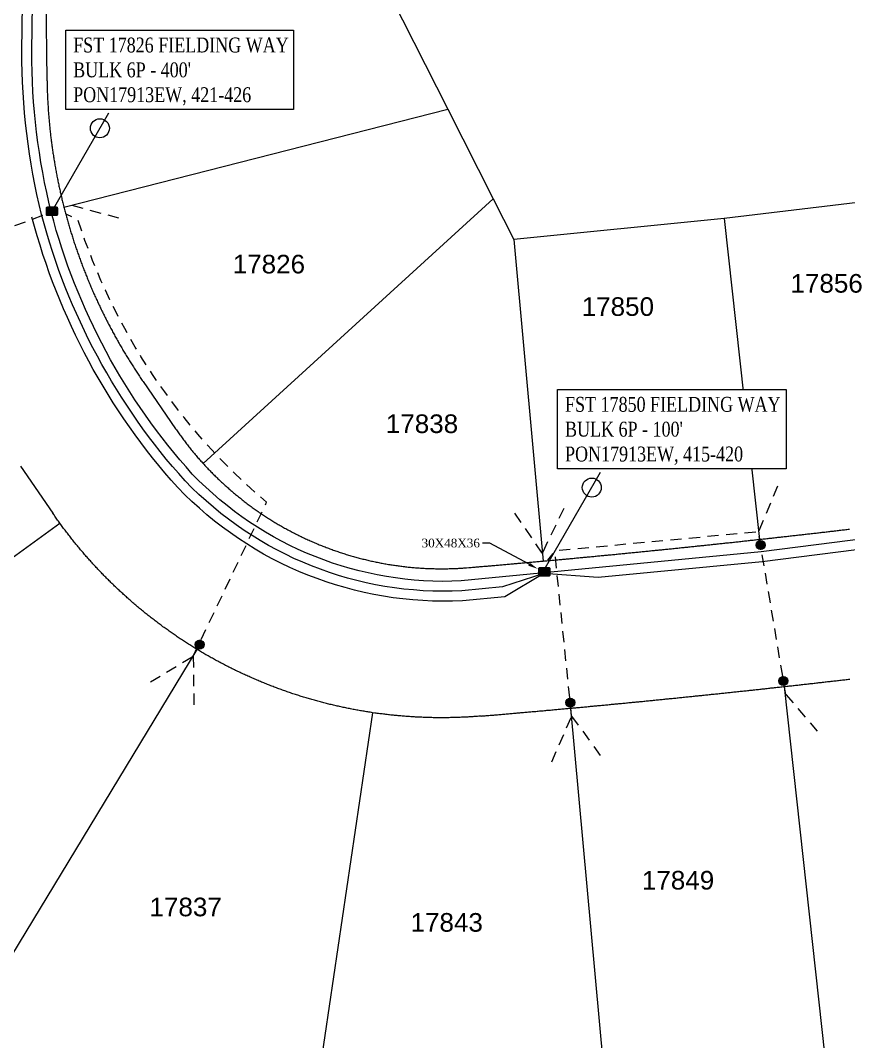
# Model space of a CAD drawing. Header units: feet. Extents: x 865220 to 2841409, y -2240498 to 948907.
# Drawn here: x 2834660.7 to 2834994.2, y 945167.1 to 945578.3 of the extents above; entities that cross this region are included whole.
import ezdxf
from ezdxf import colors
from ezdxf.entities.mleader import LeaderData, LeaderLine
from ezdxf.enums import TextEntityAlignment as Align
from ezdxf.lldxf.tags import DXFTag
from ezdxf.math import Vec2, Vec3

# ---------------------------------------------------------------- set-up
doc = ezdxf.new("R2010")
doc.units = ezdxf.units.FT
doc.header["$LTSCALE"] = 0.015
doc.header["$MEASUREMENT"] = 0
doc.linetypes.add('DASHED', pattern=[5, 3, -2])
for name, color, linetype in [('48D', 112, '48D'), ('Dakota County Addresses', 7, 'Continuous'), ('Dakota County Parcels', 7, 'Continuous'), ('DETAIL', 7, 'Continuous'), ('DROP BURIED', 7, 'DASHED'), ('PROP_TEL', 6, 'Continuous'), ('TAIL', 1, 'MST'), ('TELEPHONE STRUCT-PROP', 6, 'Continuous'), ('TERMINALS', 7, 'Continuous')]:
    doc.layers.add(name, color=color, linetype=linetype)
doc.layers.add('RUNNING LINE (UNDERGROUND)', color=10, linetype='Continuous', lineweight=40)
doc.styles.add('Dimensions 100', font='arial.ttf')
doc.styles.add('Line', font='txt.shx', dxfattribs={"height": 3})
doc.styles.add('SIMPLEX', font='times.ttf', dxfattribs={"width": 0.8})
doc.styles.get("Standard").update_dxf_attribs({"font": 'times.ttf'})
doc.styles.add('Utilities', font='arial.ttf', dxfattribs={"height": 2.5})
tags = doc.linetypes.add('48D', pattern='A,80,-5,["48D",Line,S=1.5,R=0,X=0,Y=-1.5],-20', length=105).pattern_tags.tags
tags[6] = DXFTag(74, 10)
tags = doc.linetypes.add('MST', pattern='A,5,-5,5,-5,["TAIL",Line,S=1.5,R=0,X=0,Y=-1.5],-20', length=40).pattern_tags.tags
tags[10] = DXFTag(74, 10)

# ---------------------------------------------------------------- blocks, each defined once
blk = doc.blocks.new('ACMAP_ANN_TEMPLATE_Dakota County Addresses')
at = {"layer": 'Dakota County Addresses', "style": 'Dimensions 100'}
blk.add_attdef('DakotaCountyAddress', text='', height=50, dxfattribs=at).set_placement((0, 0), align=Align.CENTER)
blk = doc.blocks.new('Proposed FlowerPot')
at = {"lineweight": 5, "ltscale": 100, "true_color": 0xffffff}
h = blk.add_hatch(color=7, dxfattribs=at)
h.dxf.hatch_style = 1
h.paths.add_polyline_path([(-0.06, 0, 0.414214), (0, -0.06, 0.414214), (0.06, 0, 0.414214), (0, 0.06, 0.414214)])
at = {"lineweight": 5, "ltscale": 100}
blk.add_circle((0, 0), 0.0604, dxfattribs=at)
at = {"layer": 'RUNNING LINE (UNDERGROUND)', "color": 6, "lineweight": 5, "const_width": 0.00907, "flags": 128}
blk.add_lwpolyline([(-0.06, 0, -0.414214), (0, 0.06, -0.414214), (0.06, 0, -0.414214), (0, -0.06, -0.414214), (-0.06, 0)], format="xyb", dxfattribs=at)
at = {"color": 18, "linetype": 'ByBlock', "lineweight": 5, "ltscale": 100, "true_color": 0x000000, "style": 'Dimensions 100'}
blk.add_text('F', height=0.0744, dxfattribs=at).set_placement((-0.029, -0.037))
blk = doc.blocks.new('NEW HH')
at = {"ltscale": 40, "true_color": 0xffffff}
h = blk.add_hatch(color=7, dxfattribs=at)
h.dxf.hatch_style = 1
h.paths.add_polyline_path([(-0.061, -0.031, 0.414214), (-0.046, -0.046), (0.046, -0.046, 0.414214), (0.061, -0.031), (0.061, 0.031, 0.414214), (0.046, 0.046), (-0.046, 0.046, 0.414214), (-0.061, 0.031)])
at = {"layer": 'RUNNING LINE (UNDERGROUND)', "color": 6, "lineweight": 0, "const_width": 0.005, "flags": 128}
blk.add_lwpolyline([(-0.061, 0.031), (-0.061, -0.031, 0.414214), (-0.046, -0.046), (0.046, -0.046, 0.414214), (0.061, -0.031), (0.061, 0.031, 0.414214), (0.046, 0.046), (-0.046, 0.046, 0.414214)], format="xyb", close=True, dxfattribs=at)
at = {"layer": 'TELEPHONE STRUCT-PROP', "color": 18, "true_color": 0x000000, "style": 'Utilities'}
blk.add_text('HH', height=0.05, dxfattribs=at).set_placement((0, 0), align=Align.MIDDLE_CENTER)
blk = doc.blocks.new('TERMINAL')
at = {"lineweight": 5, "ltscale": 0.5, "flags": 128}
blk.add_lwpolyline([(-0.07, -0.65), (-0.07, 44.75)], dxfattribs=at)
at = {"lineweight": 5, "ltscale": 0.5}
blk.add_circle((-0.07, 37.61), 3.83, dxfattribs=at)

msp = doc.modelspace()

# ---------------------------------------------------------------- linework, layer by layer
at = {"layer": '48D', "lineweight": 5, "ltscale": 50, "flags": 128}
msp.add_lwpolyline([(2835407.18, 945432.26), (2835132.93, 945386.4), (2834958.96, 945364.27), (2834838.14, 945352.56, -0.216863), (2834729.9, 945395.62, -0.11958), (2834673.09, 945501.05, -0.060488), (2834665.23, 945565.86), (2834665.84, 945604.02), (2834664.28, 945691.33), (2834660.7, 945846.77)], format="xyb", dxfattribs=at)
at = {"layer": 'Dakota County Parcels', "lineweight": 5}
for p, q in [((2834670.65, 945604.02), (2834671.38, 945554.24)), ((2834800.62, 945605.94), (2834832.75, 945542.54)), ((2834678.19, 945503.09), (2834832.75, 945542.54)), ((2834832.75, 945542.54), (2834851.06, 945506.43)), ((2835028.62, 945508.58), (2834944.07, 945498.52)), ((2834734.29, 945399.81), (2834851.06, 945506.43)), ((2834851.06, 945506.43), (2834859.38, 945490.02)), ((2834944.07, 945498.52), (2834859.38, 945490.02)), ((2834944.07, 945498.52), (2834958.25, 945369.3)), ((2834859.38, 945490.02), (2834871.16, 945360.57)), ((2834710.09, 945432.83), (2834723.18, 945413.8)), ((2834660.67, 945398.83), (2834673.76, 945379.8)), ((2834530.79, 945270.07), (2834676.53, 945375.86)), ((2834619.96, 945140.42), (2834731.81, 945324.99)), ((2834984.78, 945160.99), (2834968.31, 945310.06)), ((2834802.5, 945299.52), (2834779.31, 945142.63)), ((2834896.07, 945152), (2834882.3, 945301.34))]:
    msp.add_line(p, q, dxfattribs=at)
for points in [[(2834671.38, 945554.24), (2834671.39, 945553.74), (2834671.4, 945553.24), (2834671.41, 945552.74), (2834671.42, 945552.24), (2834671.43, 945551.74), (2834671.45, 945551.24), (2834671.46, 945550.74), (2834671.48, 945550.24), (2834671.49, 945549.74), (2834671.51, 945549.24), (2834671.53, 945548.74), (2834671.55, 945548.24), (2834671.57, 945547.74), (2834671.6, 945547.24), (2834671.62, 945546.74), (2834671.65, 945546.24), (2834671.67, 945545.74), (2834671.7, 945545.25), (2834671.73, 945544.75), (2834671.76, 945544.25), (2834671.79, 945543.75), (2834671.82, 945543.25), (2834671.85, 945542.75), (2834671.89, 945542.25), (2834671.92, 945541.75), (2834671.96, 945541.25), (2834672, 945540.76), (2834672.03, 945540.26), (2834672.07, 945539.76), (2834672.11, 945539.26), (2834672.16, 945538.76), (2834672.2, 945538.26), (2834672.24, 945537.77), (2834672.29, 945537.27), (2834672.34, 945536.77), (2834672.38, 945536.27), (2834672.43, 945535.78), (2834672.48, 945535.28), (2834672.53, 945534.78), (2834672.59, 945534.28), (2834672.64, 945533.79), (2834672.69, 945533.29), (2834672.75, 945532.79), (2834672.81, 945532.3), (2834672.86, 945531.8), (2834672.92, 945531.3), (2834672.98, 945530.81), (2834673.04, 945530.31), (2834673.11, 945529.81), (2834673.17, 945529.32), (2834673.23, 945528.82), (2834673.3, 945528.33), (2834673.37, 945527.83), (2834673.43, 945527.34), (2834673.5, 945526.84), (2834673.57, 945526.35), (2834673.65, 945525.85), (2834673.72, 945525.36), (2834673.79, 945524.86), (2834673.87, 945524.37), (2834673.94, 945523.87), (2834674.02, 945523.38), (2834674.1, 945522.89), (2834674.18, 945522.39), (2834674.26, 945521.9), (2834674.34, 945521.41), (2834674.42, 945520.91), (2834674.5, 945520.42), (2834674.59, 945519.93), (2834674.68, 945519.43), (2834674.76, 945518.94), (2834674.85, 945518.45), (2834674.94, 945517.96), (2834675.03, 945517.47), (2834675.12, 945516.98), (2834675.21, 945516.48), (2834675.31, 945515.99), (2834675.4, 945515.5), (2834675.5, 945515.01), (2834675.6, 945514.52), (2834675.69, 945514.03), (2834675.79, 945513.54), (2834675.89, 945513.05), (2834676, 945512.56), (2834676.1, 945512.07), (2834676.2, 945511.58), (2834676.31, 945511.09), (2834676.41, 945510.61), (2834676.52, 945510.12), (2834676.63, 945509.63), (2834676.74, 945509.14), (2834676.85, 945508.65), (2834676.96, 945508.17), (2834677.07, 945507.68), (2834677.19, 945507.19), (2834677.3, 945506.71), (2834677.42, 945506.22), (2834677.53, 945505.73), (2834677.65, 945505.25), (2834677.77, 945504.76), (2834677.89, 945504.28), (2834678.01, 945503.79), (2834678.19, 945503.09)], [(2834678.19, 945503.09), (2834678.31, 945502.61), (2834678.44, 945502.12), (2834678.57, 945501.64), (2834678.69, 945501.16), (2834678.82, 945500.67), (2834678.95, 945500.19), (2834679.08, 945499.71), (2834679.21, 945499.23), (2834679.35, 945498.75), (2834679.48, 945498.26), (2834679.62, 945497.78), (2834679.75, 945497.3), (2834679.89, 945496.82), (2834680.03, 945496.34), (2834680.17, 945495.86), (2834680.31, 945495.38), (2834680.45, 945494.9), (2834680.59, 945494.42), (2834680.74, 945493.94), (2834680.88, 945493.46), (2834681.03, 945492.99), (2834681.18, 945492.51), (2834681.32, 945492.03), (2834681.47, 945491.55), (2834681.62, 945491.08), (2834681.77, 945490.6), (2834681.93, 945490.12), (2834682.08, 945489.65), (2834682.24, 945489.17), (2834682.39, 945488.7), (2834682.55, 945488.22), (2834682.71, 945487.75), (2834682.87, 945487.28), (2834683.03, 945486.8), (2834683.19, 945486.33), (2834683.35, 945485.86), (2834683.51, 945485.38), (2834683.68, 945484.91), (2834683.84, 945484.44), (2834684.01, 945483.97), (2834684.18, 945483.5), (2834684.35, 945483.03), (2834684.51, 945482.56), (2834684.69, 945482.09), (2834684.86, 945481.62), (2834685.03, 945481.15), (2834685.2, 945480.68), (2834685.38, 945480.21), (2834685.56, 945479.74), (2834685.73, 945479.28), (2834685.91, 945478.81), (2834686.09, 945478.34), (2834686.27, 945477.88), (2834686.45, 945477.41), (2834686.64, 945476.94), (2834686.82, 945476.48), (2834687, 945476.01), (2834687.19, 945475.55), (2834687.38, 945475.09), (2834687.56, 945474.62), (2834687.75, 945474.16), (2834687.94, 945473.7), (2834688.13, 945473.24), (2834688.33, 945472.77), (2834688.52, 945472.31), (2834688.71, 945471.85), (2834688.91, 945471.39), (2834689.1, 945470.93), (2834689.3, 945470.47), (2834689.5, 945470.01), (2834689.7, 945469.56), (2834689.9, 945469.1), (2834690.1, 945468.64), (2834690.3, 945468.18), (2834690.51, 945467.73), (2834690.71, 945467.27), (2834690.92, 945466.81), (2834691.12, 945466.36), (2834691.33, 945465.9), (2834691.54, 945465.45), (2834691.75, 945465), (2834691.96, 945464.54), (2834692.17, 945464.09), (2834692.38, 945463.64), (2834692.6, 945463.19), (2834692.81, 945462.73), (2834693.03, 945462.28), (2834693.25, 945461.83), (2834693.46, 945461.38), (2834693.68, 945460.93), (2834693.9, 945460.48), (2834694.12, 945460.04), (2834694.35, 945459.59), (2834694.57, 945459.14), (2834694.79, 945458.69), (2834695.02, 945458.25), (2834695.24, 945457.8), (2834695.47, 945457.36), (2834695.7, 945456.91), (2834695.93, 945456.47), (2834696.16, 945456.02), (2834696.39, 945455.58), (2834696.62, 945455.14), (2834696.85, 945454.69), (2834697.09, 945454.25), (2834697.32, 945453.81), (2834697.56, 945453.37), (2834697.8, 945452.93), (2834698.04, 945452.49), (2834698.27, 945452.05), (2834698.51, 945451.61), (2834698.76, 945451.18), (2834699, 945450.74), (2834699.24, 945450.3), (2834699.49, 945449.86), (2834699.73, 945449.43), (2834699.98, 945448.99), (2834700.22, 945448.56), (2834700.47, 945448.13), (2834700.72, 945447.69), (2834700.97, 945447.26), (2834701.22, 945446.83), (2834701.47, 945446.39), (2834701.73, 945445.96), (2834701.98, 945445.53), (2834702.24, 945445.1), (2834702.49, 945444.67), (2834702.75, 945444.24), (2834703.01, 945443.82), (2834703.27, 945443.39), (2834703.52, 945442.96), (2834703.79, 945442.53), (2834704.05, 945442.11), (2834704.31, 945441.68), (2834704.57, 945441.26), (2834704.84, 945440.83), (2834705.1, 945440.41), (2834705.37, 945439.99), (2834705.64, 945439.57), (2834705.91, 945439.14), (2834706.18, 945438.72), (2834706.45, 945438.3), (2834706.72, 945437.88), (2834706.99, 945437.46), (2834707.26, 945437.04), (2834707.54, 945436.63), (2834707.81, 945436.21), (2834708.09, 945435.79), (2834708.37, 945435.38), (2834708.64, 945434.96), (2834708.92, 945434.55), (2834709.2, 945434.13), (2834709.48, 945433.72), (2834709.77, 945433.3), (2834710.09, 945432.83)], [(2834723.18, 945413.8), (2834723.47, 945413.38), (2834723.75, 945412.97), (2834724.04, 945412.56), (2834724.33, 945412.16), (2834724.62, 945411.75), (2834724.91, 945411.34), (2834725.21, 945410.94), (2834725.5, 945410.54), (2834725.8, 945410.13), (2834726.1, 945409.73), (2834726.4, 945409.33), (2834726.7, 945408.93), (2834727, 945408.53), (2834727.3, 945408.14), (2834727.61, 945407.74), (2834727.92, 945407.35), (2834728.23, 945406.96), (2834728.54, 945406.56), (2834728.85, 945406.17), (2834729.16, 945405.78), (2834729.48, 945405.39), (2834729.79, 945405.01), (2834730.11, 945404.62), (2834730.43, 945404.24), (2834730.75, 945403.85), (2834731.07, 945403.47), (2834731.4, 945403.09), (2834731.72, 945402.71), (2834732.05, 945402.33), (2834732.38, 945401.96), (2834732.71, 945401.58), (2834733.04, 945401.2), (2834733.37, 945400.83), (2834733.7, 945400.46), (2834734.29, 945399.81)], [(2834734.29, 945399.81), (2834734.63, 945399.45), (2834734.97, 945399.08), (2834735.31, 945398.71), (2834735.65, 945398.35), (2834735.99, 945397.99), (2834736.34, 945397.62), (2834736.68, 945397.26), (2834737.03, 945396.9), (2834737.38, 945396.55), (2834737.73, 945396.19), (2834738.08, 945395.83), (2834738.43, 945395.48), (2834738.79, 945395.13), (2834739.15, 945394.78), (2834739.5, 945394.43), (2834739.86, 945394.08), (2834740.22, 945393.73), (2834740.58, 945393.38), (2834740.94, 945393.04), (2834741.31, 945392.7), (2834741.67, 945392.36), (2834742.04, 945392.02), (2834742.41, 945391.68), (2834742.78, 945391.34), (2834743.15, 945391), (2834743.52, 945390.67), (2834743.89, 945390.34), (2834744.27, 945390.01), (2834744.64, 945389.68), (2834745.02, 945389.35), (2834745.4, 945389.02), (2834745.77, 945388.69), (2834746.16, 945388.37), (2834746.54, 945388.05), (2834746.92, 945387.72), (2834747.3, 945387.41), (2834747.69, 945387.09), (2834748.08, 945386.77), (2834748.46, 945386.45), (2834748.85, 945386.14), (2834749.24, 945385.83), (2834749.64, 945385.52), (2834750.03, 945385.21), (2834750.42, 945384.9), (2834750.82, 945384.59), (2834751.21, 945384.29), (2834751.61, 945383.99), (2834752.01, 945383.68), (2834752.41, 945383.38), (2834752.81, 945383.08), (2834753.21, 945382.79), (2834753.61, 945382.49), (2834754.02, 945382.2), (2834754.42, 945381.9), (2834754.83, 945381.61), (2834755.24, 945381.32), (2834755.65, 945381.04), (2834756.06, 945380.75), (2834756.47, 945380.47), (2834756.88, 945380.18), (2834757.29, 945379.9), (2834757.71, 945379.62), (2834758.12, 945379.34), (2834758.54, 945379.07), (2834758.96, 945378.79), (2834759.38, 945378.52), (2834759.8, 945378.25), (2834760.22, 945377.98), (2834760.64, 945377.71), (2834761.06, 945377.44), (2834761.48, 945377.17), (2834761.91, 945376.91), (2834762.33, 945376.65), (2834762.76, 945376.39), (2834763.19, 945376.13), (2834763.62, 945375.87), (2834764.05, 945375.62), (2834764.48, 945375.36), (2834764.91, 945375.11), (2834765.34, 945374.86), (2834765.78, 945374.61), (2834766.21, 945374.36), (2834766.65, 945374.12), (2834767.08, 945373.87), (2834767.52, 945373.63), (2834767.96, 945373.39), (2834768.4, 945373.15), (2834768.84, 945372.91), (2834769.28, 945372.68), (2834769.72, 945372.45), (2834770.16, 945372.21), (2834770.61, 945371.98), (2834771.05, 945371.75), (2834771.5, 945371.53), (2834771.94, 945371.3), (2834772.39, 945371.08), (2834772.84, 945370.86), (2834773.29, 945370.64), (2834773.74, 945370.42), (2834774.19, 945370.2), (2834774.64, 945369.99), (2834775.09, 945369.77), (2834775.54, 945369.56), (2834776, 945369.35), (2834776.45, 945369.14), (2834776.91, 945368.94), (2834777.36, 945368.73), (2834777.82, 945368.53), (2834778.28, 945368.33), (2834778.74, 945368.13), (2834779.2, 945367.93), (2834779.66, 945367.74), (2834780.12, 945367.54), (2834780.58, 945367.35), (2834781.04, 945367.16), (2834781.5, 945366.97), (2834781.97, 945366.79), (2834782.43, 945366.6), (2834782.9, 945366.42), (2834783.36, 945366.24), (2834783.83, 945366.06), (2834784.3, 945365.88), (2834784.77, 945365.7), (2834785.23, 945365.53), (2834785.7, 945365.36), (2834786.17, 945365.19), (2834786.64, 945365.02), (2834787.12, 945364.85), (2834787.59, 945364.69), (2834788.06, 945364.52), (2834788.53, 945364.36), (2834789.01, 945364.2), (2834789.48, 945364.04), (2834789.96, 945363.89), (2834790.43, 945363.73), (2834790.91, 945363.58), (2834791.38, 945363.43), (2834791.86, 945363.28), (2834792.34, 945363.14), (2834792.82, 945362.99), (2834793.3, 945362.85), (2834793.78, 945362.71), (2834794.26, 945362.57), (2834794.74, 945362.43), (2834795.22, 945362.29), (2834795.7, 945362.16), (2834796.18, 945362.03), (2834796.67, 945361.9), (2834797.15, 945361.77), (2834797.63, 945361.64), (2834798.12, 945361.52), (2834798.6, 945361.4), (2834799.09, 945361.27), (2834799.57, 945361.16), (2834800.06, 945361.04), (2834800.54, 945360.92), (2834801.03, 945360.81), (2834801.52, 945360.7), (2834802.01, 945360.59), (2834802.49, 945360.48), (2834802.98, 945360.37), (2834803.47, 945360.27), (2834803.96, 945360.17), (2834804.45, 945360.07), (2834804.94, 945359.97), (2834805.43, 945359.87), (2834805.92, 945359.78), (2834806.41, 945359.69), (2834806.91, 945359.59), (2834807.4, 945359.51), (2834807.89, 945359.42), (2834808.38, 945359.33), (2834808.88, 945359.25), (2834809.37, 945359.17), (2834809.86, 945359.09), (2834810.36, 945359.01), (2834810.85, 945358.94), (2834811.34, 945358.86), (2834811.84, 945358.79), (2834812.33, 945358.72), (2834812.83, 945358.65), (2834813.33, 945358.59), (2834813.82, 945358.52), (2834814.32, 945358.46), (2834814.81, 945358.4), (2834815.31, 945358.34), (2834815.81, 945358.28), (2834816.3, 945358.23), (2834816.8, 945358.18), (2834817.3, 945358.13), (2834817.8, 945358.08), (2834818.29, 945358.03), (2834818.79, 945357.98), (2834819.29, 945357.94), (2834819.79, 945357.9), (2834820.29, 945357.86), (2834820.78, 945357.82), (2834821.28, 945357.79), (2834821.78, 945357.75), (2834822.28, 945357.72), (2834822.78, 945357.69), (2834823.28, 945357.66), (2834823.78, 945357.64), (2834824.28, 945357.61), (2834824.78, 945357.59), (2834825.28, 945357.57), (2834825.78, 945357.55), (2834826.28, 945357.54), (2834826.78, 945357.52), (2834827.28, 945357.51), (2834827.78, 945357.5), (2834828.28, 945357.49), (2834828.78, 945357.48), (2834829.28, 945357.48), (2834829.78, 945357.48), (2834830.27, 945357.48), (2834830.77, 945357.48), (2834831.27, 945357.48), (2834831.77, 945357.48), (2834832.27, 945357.49), (2834832.77, 945357.5), (2834833.27, 945357.51), (2834833.77, 945357.52), (2834834.27, 945357.54), (2834834.77, 945357.55), (2834835.27, 945357.57), (2834835.77, 945357.59), (2834836.27, 945357.61), (2834836.77, 945357.64), (2834837.27, 945357.66), (2834837.77, 945357.69), (2834838.27, 945357.72), (2834838.77, 945357.75), (2834839.27, 945357.79), (2834839.77, 945357.82), (2834840.26, 945357.86), (2834841.24, 945357.94)], [(2834676.53, 945375.86), (2834676.24, 945376.27), (2834675.95, 945376.67), (2834675.66, 945377.08), (2834675.37, 945377.49), (2834675.08, 945377.9), (2834674.79, 945378.31), (2834674.5, 945378.71), (2834674.22, 945379.13), (2834673.76, 945379.8)], [(2834731.81, 945324.99), (2834731.39, 945325.25), (2834730.96, 945325.51), (2834730.53, 945325.77), (2834730.11, 945326.04), (2834729.68, 945326.3), (2834729.26, 945326.57), (2834728.84, 945326.83), (2834728.42, 945327.1), (2834727.99, 945327.37), (2834727.57, 945327.64), (2834727.15, 945327.91), (2834726.73, 945328.18), (2834726.31, 945328.46), (2834725.9, 945328.73), (2834725.48, 945329), (2834725.06, 945329.28), (2834724.65, 945329.56), (2834724.23, 945329.84), (2834723.82, 945330.12), (2834723.4, 945330.4), (2834722.99, 945330.68), (2834722.58, 945330.96), (2834722.17, 945331.25), (2834721.76, 945331.53), (2834721.35, 945331.82), (2834720.94, 945332.1), (2834720.53, 945332.39), (2834720.12, 945332.68), (2834719.71, 945332.97), (2834719.31, 945333.26), (2834718.9, 945333.56), (2834718.5, 945333.85), (2834718.09, 945334.14), (2834717.69, 945334.44), (2834717.29, 945334.74), (2834716.89, 945335.04), (2834716.49, 945335.33), (2834716.09, 945335.63), (2834715.69, 945335.94), (2834715.29, 945336.24), (2834714.89, 945336.54), (2834714.49, 945336.84), (2834714.1, 945337.15), (2834713.7, 945337.46), (2834713.31, 945337.76), (2834712.91, 945338.07), (2834712.52, 945338.38), (2834712.13, 945338.69), (2834711.74, 945339), (2834711.35, 945339.32), (2834710.96, 945339.63), (2834710.57, 945339.94), (2834710.18, 945340.26), (2834709.8, 945340.58), (2834709.41, 945340.89), (2834709.02, 945341.21), (2834708.64, 945341.53), (2834708.26, 945341.85), (2834707.87, 945342.17), (2834707.49, 945342.5), (2834707.11, 945342.82), (2834706.73, 945343.14), (2834706.35, 945343.47), (2834705.97, 945343.8), (2834705.59, 945344.12), (2834705.22, 945344.45), (2834704.84, 945344.78), (2834704.47, 945345.11), (2834704.09, 945345.44), (2834703.72, 945345.78), (2834703.35, 945346.11), (2834702.98, 945346.45), (2834702.61, 945346.78), (2834702.24, 945347.12), (2834701.87, 945347.45), (2834701.5, 945347.79), (2834701.13, 945348.13), (2834700.77, 945348.47), (2834700.4, 945348.81), (2834700.04, 945349.16), (2834699.67, 945349.5), (2834699.31, 945349.84), (2834698.95, 945350.19), (2834698.59, 945350.53), (2834698.23, 945350.88), (2834697.87, 945351.23), (2834697.51, 945351.58), (2834697.15, 945351.93), (2834696.8, 945352.28), (2834696.44, 945352.63), (2834696.09, 945352.98), (2834695.73, 945353.34), (2834695.38, 945353.69), (2834695.03, 945354.05), (2834694.68, 945354.4), (2834694.33, 945354.76), (2834693.98, 945355.12), (2834693.63, 945355.48), (2834693.29, 945355.84), (2834692.94, 945356.2), (2834692.6, 945356.56), (2834692.25, 945356.92), (2834691.91, 945357.29), (2834691.57, 945357.65), (2834691.22, 945358.02), (2834690.88, 945358.38), (2834690.55, 945358.75), (2834690.21, 945359.12), (2834689.87, 945359.49), (2834689.53, 945359.86), (2834689.2, 945360.23), (2834688.86, 945360.6), (2834688.53, 945360.97), (2834688.2, 945361.35), (2834687.87, 945361.72), (2834687.54, 945362.1), (2834687.21, 945362.47), (2834686.88, 945362.85), (2834686.55, 945363.23), (2834686.22, 945363.61), (2834685.9, 945363.99), (2834685.58, 945364.37), (2834685.25, 945364.75), (2834684.93, 945365.13), (2834684.61, 945365.51), (2834684.29, 945365.9), (2834683.97, 945366.28), (2834683.65, 945366.67), (2834683.33, 945367.05), (2834683.02, 945367.44), (2834682.7, 945367.83), (2834682.39, 945368.22), (2834682.07, 945368.61), (2834681.76, 945369), (2834681.45, 945369.39), (2834681.14, 945369.78), (2834680.83, 945370.17), (2834680.52, 945370.57), (2834680.21, 945370.96), (2834679.91, 945371.36), (2834679.6, 945371.75), (2834679.3, 945372.15), (2834679, 945372.55), (2834678.69, 945372.95), (2834678.39, 945373.34), (2834678.09, 945373.75), (2834677.8, 945374.15), (2834677.5, 945374.55), (2834677.2, 945374.95), (2834676.91, 945375.35), (2834676.53, 945375.86)], [(2834958.25, 945369.3), (2834958.75, 945369.36), (2834959.24, 945369.41), (2834959.74, 945369.47), (2834960.24, 945369.52), (2834960.73, 945369.58), (2834961.23, 945369.63), (2834961.73, 945369.69), (2834962.22, 945369.74), (2834962.72, 945369.8), (2834963.22, 945369.85), (2834963.72, 945369.91), (2834964.21, 945369.96), (2834964.71, 945370.02), (2834965.21, 945370.07), (2834965.7, 945370.13), (2834966.2, 945370.18), (2834966.7, 945370.24), (2834967.19, 945370.29), (2834967.69, 945370.35), (2834968.19, 945370.41), (2834968.68, 945370.46), (2834969.18, 945370.52), (2834969.68, 945370.57), (2834970.17, 945370.63), (2834970.67, 945370.68), (2834971.17, 945370.74), (2834971.66, 945370.8), (2834972.16, 945370.85), (2834972.66, 945370.91), (2834973.16, 945370.96), (2834973.65, 945371.02), (2834974.15, 945371.08), (2834974.65, 945371.13), (2834975.14, 945371.19), (2834975.64, 945371.25), (2834976.14, 945371.3), (2834976.63, 945371.36), (2834977.13, 945371.41), (2834977.63, 945371.47), (2834978.12, 945371.53), (2834978.62, 945371.58), (2834979.12, 945371.64), (2834979.61, 945371.7), (2834980.11, 945371.75), (2834980.61, 945371.81), (2834981.1, 945371.87), (2834981.6, 945371.93), (2834982.1, 945371.98), (2834982.59, 945372.04), (2834983.09, 945372.1), (2834983.59, 945372.15), (2834984.08, 945372.21), (2834984.58, 945372.27), (2834985.08, 945372.33), (2834985.57, 945372.38), (2834986.07, 945372.44), (2834986.57, 945372.5), (2834987.06, 945372.56), (2834987.56, 945372.61), (2834988.06, 945372.67), (2834988.55, 945372.73), (2834989.05, 945372.79), (2834989.55, 945372.84), (2834990.04, 945372.9), (2834990.54, 945372.96), (2834991.04, 945373.02), (2834991.53, 945373.08), (2834992.03, 945373.13), (2834992.53, 945373.19), (2834993.02, 945373.25), (2834993.52, 945373.31), (2834994.02, 945373.37), (2834994.51, 945373.42)], [(2834871.16, 945360.57), (2834871.66, 945360.61), (2834872.16, 945360.66), (2834872.66, 945360.7), (2834873.15, 945360.75), (2834873.65, 945360.79), (2834874.15, 945360.84), (2834874.65, 945360.88), (2834875.14, 945360.93), (2834875.64, 945360.98), (2834876.14, 945361.02), (2834876.64, 945361.07), (2834877.14, 945361.11), (2834877.63, 945361.16), (2834878.13, 945361.21), (2834878.63, 945361.25), (2834879.13, 945361.3), (2834879.63, 945361.34), (2834880.12, 945361.39), (2834880.62, 945361.44), (2834881.12, 945361.48), (2834881.62, 945361.53), (2834882.11, 945361.58), (2834882.61, 945361.62), (2834883.11, 945361.67), (2834883.61, 945361.72), (2834884.11, 945361.76), (2834884.6, 945361.81), (2834885.1, 945361.86), (2834885.6, 945361.9), (2834886.1, 945361.95), (2834886.59, 945362), (2834887.09, 945362.04), (2834887.59, 945362.09), (2834888.09, 945362.14), (2834888.58, 945362.18), (2834889.08, 945362.23), (2834889.58, 945362.28), (2834890.08, 945362.33), (2834890.58, 945362.37), (2834891.07, 945362.42), (2834891.57, 945362.47), (2834892.07, 945362.52), (2834892.57, 945362.56), (2834893.06, 945362.61), (2834893.56, 945362.66), (2834894.06, 945362.71), (2834894.56, 945362.75), (2834895.05, 945362.8), (2834895.55, 945362.85), (2834896.05, 945362.9), (2834896.55, 945362.95), (2834897.05, 945362.99), (2834897.54, 945363.04), (2834898.04, 945363.09), (2834898.54, 945363.14), (2834899.04, 945363.19), (2834899.53, 945363.23), (2834900.03, 945363.28), (2834900.53, 945363.33), (2834901.03, 945363.38), (2834901.52, 945363.43), (2834902.02, 945363.48), (2834902.52, 945363.53), (2834903.02, 945363.57), (2834903.51, 945363.62), (2834904.01, 945363.67), (2834904.51, 945363.72), (2834905.01, 945363.77), (2834905.5, 945363.82), (2834906, 945363.87), (2834906.5, 945363.92), (2834907, 945363.96), (2834907.49, 945364.01), (2834907.99, 945364.06), (2834908.49, 945364.11), (2834908.99, 945364.16), (2834909.48, 945364.21), (2834909.98, 945364.26), (2834910.48, 945364.31), (2834910.98, 945364.36), (2834911.47, 945364.41), (2834911.97, 945364.46), (2834912.47, 945364.51), (2834912.97, 945364.56), (2834913.46, 945364.61), (2834913.96, 945364.66), (2834914.46, 945364.71), (2834914.96, 945364.76), (2834915.45, 945364.81), (2834915.95, 945364.86), (2834916.45, 945364.91), (2834916.95, 945364.96), (2834917.44, 945365.01), (2834917.94, 945365.06), (2834918.44, 945365.11), (2834918.94, 945365.16), (2834919.43, 945365.21), (2834919.93, 945365.26), (2834920.43, 945365.31), (2834920.93, 945365.36), (2834921.42, 945365.41), (2834921.92, 945365.46), (2834922.42, 945365.51), (2834922.92, 945365.56), (2834923.41, 945365.61), (2834923.91, 945365.66), (2834924.41, 945365.72), (2834924.9, 945365.77), (2834925.4, 945365.82), (2834925.9, 945365.87), (2834926.4, 945365.92), (2834926.89, 945365.97), (2834927.39, 945366.02), (2834927.89, 945366.07), (2834928.39, 945366.12), (2834928.88, 945366.18), (2834929.38, 945366.23), (2834929.88, 945366.28), (2834930.37, 945366.33), (2834930.87, 945366.38), (2834931.37, 945366.43), (2834931.87, 945366.49), (2834932.36, 945366.54), (2834932.86, 945366.59), (2834933.36, 945366.64), (2834933.86, 945366.69), (2834934.35, 945366.74), (2834934.85, 945366.8), (2834935.35, 945366.85), (2834935.84, 945366.9), (2834936.34, 945366.95), (2834936.84, 945367.01), (2834937.34, 945367.06), (2834937.83, 945367.11), (2834938.33, 945367.16), (2834938.83, 945367.21), (2834939.32, 945367.27), (2834939.82, 945367.32), (2834940.32, 945367.37), (2834940.82, 945367.43), (2834941.31, 945367.48), (2834941.81, 945367.53), (2834942.31, 945367.58), (2834942.81, 945367.64), (2834943.3, 945367.69), (2834943.8, 945367.74), (2834944.3, 945367.8), (2834944.79, 945367.85), (2834945.29, 945367.9), (2834945.79, 945367.95), (2834946.28, 945368.01), (2834946.78, 945368.06), (2834947.28, 945368.11), (2834947.78, 945368.17), (2834948.27, 945368.22), (2834948.77, 945368.27), (2834949.27, 945368.33), (2834949.76, 945368.38), (2834950.26, 945368.44), (2834950.76, 945368.49), (2834951.26, 945368.54), (2834951.75, 945368.6), (2834952.25, 945368.65), (2834952.75, 945368.7), (2834953.24, 945368.76), (2834953.74, 945368.81), (2834954.24, 945368.87), (2834954.73, 945368.92), (2834955.23, 945368.97), (2834955.73, 945369.03), (2834956.23, 945369.08), (2834956.72, 945369.14), (2834957.22, 945369.19), (2834957.72, 945369.25), (2834958.25, 945369.3)], [(2834841.24, 945357.94), (2834841.74, 945357.98), (2834842.24, 945358.02), (2834842.73, 945358.07), (2834843.23, 945358.11), (2834843.73, 945358.15), (2834844.23, 945358.19), (2834844.73, 945358.23), (2834845.22, 945358.28), (2834845.72, 945358.32), (2834846.22, 945358.36), (2834846.72, 945358.41), (2834847.22, 945358.45), (2834847.71, 945358.49), (2834848.21, 945358.53), (2834848.71, 945358.58), (2834849.21, 945358.62), (2834849.71, 945358.66), (2834850.21, 945358.71), (2834850.7, 945358.75), (2834851.2, 945358.79), (2834851.7, 945358.84), (2834852.2, 945358.88), (2834852.7, 945358.92), (2834853.19, 945358.97), (2834853.69, 945359.01), (2834854.19, 945359.05), (2834854.69, 945359.1), (2834855.19, 945359.14), (2834855.68, 945359.18), (2834856.18, 945359.23), (2834856.68, 945359.27), (2834857.18, 945359.31), (2834857.68, 945359.36), (2834858.17, 945359.4), (2834858.67, 945359.45), (2834859.17, 945359.49), (2834859.67, 945359.53), (2834860.17, 945359.58), (2834860.66, 945359.62), (2834861.16, 945359.67), (2834861.66, 945359.71), (2834862.16, 945359.76), (2834862.66, 945359.8), (2834863.15, 945359.84), (2834863.65, 945359.89), (2834864.15, 945359.93), (2834864.65, 945359.98), (2834865.15, 945360.02), (2834865.64, 945360.07), (2834866.14, 945360.11), (2834866.64, 945360.16), (2834867.14, 945360.2), (2834867.64, 945360.25), (2834868.13, 945360.29), (2834868.63, 945360.34), (2834869.13, 945360.38), (2834869.63, 945360.43), (2834870.12, 945360.47), (2834870.62, 945360.52), (2834871.16, 945360.57)], [(2834802.5, 945299.52), (2834802.01, 945299.6), (2834801.51, 945299.67), (2834801.02, 945299.75), (2834800.52, 945299.83), (2834800.03, 945299.91), (2834799.54, 945299.99), (2834799.04, 945300.07), (2834798.55, 945300.15), (2834798.06, 945300.24), (2834797.57, 945300.32), (2834797.07, 945300.41), (2834796.58, 945300.5), (2834796.09, 945300.58), (2834795.6, 945300.68), (2834795.11, 945300.77), (2834794.61, 945300.86), (2834794.12, 945300.95), (2834793.63, 945301.05), (2834793.14, 945301.15), (2834792.65, 945301.25), (2834792.16, 945301.35), (2834791.67, 945301.45), (2834791.18, 945301.55), (2834790.69, 945301.65), (2834790.21, 945301.76), (2834789.72, 945301.86), (2834789.23, 945301.97), (2834788.74, 945302.08), (2834788.25, 945302.19), (2834787.77, 945302.3), (2834787.28, 945302.41), (2834786.79, 945302.53), (2834786.3, 945302.64), (2834785.82, 945302.76), (2834785.33, 945302.88), (2834784.85, 945303), (2834784.36, 945303.12), (2834783.88, 945303.24), (2834783.39, 945303.36), (2834782.91, 945303.48), (2834782.42, 945303.61), (2834781.94, 945303.74), (2834781.46, 945303.86), (2834780.97, 945303.99), (2834780.49, 945304.12), (2834780.01, 945304.25), (2834779.53, 945304.39), (2834779.05, 945304.52), (2834778.56, 945304.66), (2834778.08, 945304.79), (2834777.6, 945304.93), (2834777.12, 945305.07), (2834776.64, 945305.21), (2834776.16, 945305.35), (2834775.68, 945305.5), (2834775.21, 945305.64), (2834774.73, 945305.79), (2834774.25, 945305.93), (2834773.77, 945306.08), (2834773.3, 945306.23), (2834772.82, 945306.38), (2834772.34, 945306.53), (2834771.87, 945306.69), (2834771.39, 945306.84), (2834770.92, 945307), (2834770.44, 945307.15), (2834769.97, 945307.31), (2834769.49, 945307.47), (2834769.02, 945307.63), (2834768.55, 945307.79), (2834768.07, 945307.96), (2834767.6, 945308.12), (2834767.13, 945308.29), (2834766.66, 945308.45), (2834766.19, 945308.62), (2834765.72, 945308.79), (2834765.25, 945308.96), (2834764.78, 945309.13), (2834764.31, 945309.3), (2834763.84, 945309.48), (2834763.37, 945309.65), (2834762.9, 945309.83), (2834762.44, 945310.01), (2834761.97, 945310.19), (2834761.5, 945310.37), (2834761.04, 945310.55), (2834760.57, 945310.73), (2834760.11, 945310.92), (2834759.64, 945311.1), (2834759.18, 945311.29), (2834758.72, 945311.48), (2834758.25, 945311.67), (2834757.79, 945311.86), (2834757.33, 945312.05), (2834756.87, 945312.24), (2834756.41, 945312.43), (2834755.95, 945312.63), (2834755.49, 945312.82), (2834755.03, 945313.02), (2834754.57, 945313.22), (2834754.11, 945313.42), (2834753.65, 945313.62), (2834753.2, 945313.82), (2834752.74, 945314.03), (2834752.28, 945314.23), (2834751.83, 945314.44), (2834751.37, 945314.65), (2834750.92, 945314.85), (2834750.46, 945315.06), (2834750.01, 945315.27), (2834749.56, 945315.49), (2834749.11, 945315.7), (2834748.65, 945315.91), (2834748.2, 945316.13), (2834747.75, 945316.34), (2834747.3, 945316.56), (2834746.85, 945316.78), (2834746.4, 945317), (2834745.95, 945317.22), (2834745.51, 945317.45), (2834745.06, 945317.67), (2834744.61, 945317.89), (2834744.17, 945318.12), (2834743.72, 945318.35), (2834743.28, 945318.58), (2834742.83, 945318.8), (2834742.39, 945319.04), (2834741.95, 945319.27), (2834741.5, 945319.5), (2834741.06, 945319.73), (2834740.62, 945319.97), (2834740.18, 945320.21), (2834739.74, 945320.44), (2834739.3, 945320.68), (2834738.86, 945320.92), (2834738.43, 945321.16), (2834737.99, 945321.41), (2834737.55, 945321.65), (2834737.12, 945321.89), (2834736.68, 945322.14), (2834736.25, 945322.39), (2834735.81, 945322.64), (2834735.38, 945322.88), (2834734.95, 945323.13), (2834734.51, 945323.39), (2834734.08, 945323.64), (2834733.65, 945323.89), (2834733.22, 945324.15), (2834732.79, 945324.4), (2834732.36, 945324.66), (2834731.81, 945324.99)], [(2834968.31, 945310.06), (2834968.81, 945310.11), (2834969.31, 945310.17), (2834969.8, 945310.22), (2834970.3, 945310.28), (2834970.8, 945310.33), (2834971.29, 945310.39), (2834971.79, 945310.44), (2834972.29, 945310.5), (2834972.78, 945310.55), (2834973.28, 945310.61), (2834973.78, 945310.66), (2834974.27, 945310.72), (2834974.77, 945310.77), (2834975.27, 945310.83), (2834975.76, 945310.89), (2834976.26, 945310.94), (2834976.76, 945311), (2834977.26, 945311.05), (2834977.75, 945311.11), (2834978.25, 945311.16), (2834978.75, 945311.22), (2834979.24, 945311.28), (2834979.74, 945311.33), (2834980.24, 945311.39), (2834980.73, 945311.45), (2834981.23, 945311.5), (2834981.73, 945311.56), (2834982.22, 945311.61), (2834982.72, 945311.67), (2834983.22, 945311.73), (2834983.71, 945311.78), (2834984.21, 945311.84), (2834984.71, 945311.9), (2834985.2, 945311.95), (2834985.7, 945312.01), (2834986.2, 945312.07), (2834986.69, 945312.12), (2834987.19, 945312.18), (2834987.69, 945312.24), (2834988.18, 945312.29), (2834988.68, 945312.35), (2834989.18, 945312.41), (2834989.67, 945312.46), (2834990.17, 945312.52), (2834990.67, 945312.58), (2834991.16, 945312.64), (2834991.66, 945312.69), (2834992.16, 945312.75), (2834992.65, 945312.81), (2834993.15, 945312.87), (2834993.65, 945312.92), (2834994.14, 945312.98), (2834994.64, 945313.04)], [(2834882.3, 945301.34), (2834882.8, 945301.39), (2834883.3, 945301.43), (2834883.79, 945301.48), (2834884.29, 945301.53), (2834884.79, 945301.57), (2834885.29, 945301.62), (2834885.78, 945301.66), (2834886.28, 945301.71), (2834886.78, 945301.76), (2834887.28, 945301.8), (2834887.78, 945301.85), (2834888.27, 945301.9), (2834888.77, 945301.94), (2834889.27, 945301.99), (2834889.77, 945302.04), (2834890.26, 945302.08), (2834890.76, 945302.13), (2834891.26, 945302.18), (2834891.76, 945302.22), (2834892.26, 945302.27), (2834892.75, 945302.32), (2834893.25, 945302.36), (2834893.75, 945302.41), (2834894.25, 945302.46), (2834894.74, 945302.51), (2834895.24, 945302.55), (2834895.74, 945302.6), (2834896.24, 945302.65), (2834896.74, 945302.69), (2834897.23, 945302.74), (2834897.73, 945302.79), (2834898.23, 945302.84), (2834898.73, 945302.89), (2834899.22, 945302.93), (2834899.72, 945302.98), (2834900.22, 945303.03), (2834900.72, 945303.08), (2834901.21, 945303.12), (2834901.71, 945303.17), (2834902.21, 945303.22), (2834902.71, 945303.27), (2834903.2, 945303.32), (2834903.7, 945303.36), (2834904.2, 945303.41), (2834904.7, 945303.46), (2834905.2, 945303.51), (2834905.69, 945303.56), (2834906.19, 945303.61), (2834906.69, 945303.65), (2834907.19, 945303.7), (2834907.68, 945303.75), (2834908.18, 945303.8), (2834908.68, 945303.85), (2834909.18, 945303.9), (2834909.67, 945303.95), (2834910.17, 945303.99), (2834910.67, 945304.04), (2834911.17, 945304.09), (2834911.66, 945304.14), (2834912.16, 945304.19), (2834912.66, 945304.24), (2834913.16, 945304.29), (2834913.65, 945304.34), (2834914.15, 945304.39), (2834914.65, 945304.44), (2834915.15, 945304.48), (2834915.64, 945304.53), (2834916.14, 945304.58), (2834916.64, 945304.63), (2834917.14, 945304.68), (2834917.63, 945304.73), (2834918.13, 945304.78), (2834918.63, 945304.83), (2834919.13, 945304.88), (2834919.62, 945304.93), (2834920.12, 945304.98), (2834920.62, 945305.03), (2834921.12, 945305.08), (2834921.61, 945305.13), (2834922.11, 945305.18), (2834922.61, 945305.23), (2834923.11, 945305.28), (2834923.6, 945305.33), (2834924.1, 945305.38), (2834924.6, 945305.43), (2834925.1, 945305.48), (2834925.59, 945305.53), (2834926.09, 945305.58), (2834926.59, 945305.63), (2834927.08, 945305.68), (2834927.58, 945305.73), (2834928.08, 945305.79), (2834928.58, 945305.84), (2834929.07, 945305.89), (2834929.57, 945305.94), (2834930.07, 945305.99), (2834930.57, 945306.04), (2834931.06, 945306.09), (2834931.56, 945306.14), (2834932.06, 945306.19), (2834932.56, 945306.24), (2834933.05, 945306.29), (2834933.55, 945306.35), (2834934.05, 945306.4), (2834934.54, 945306.45), (2834935.04, 945306.5), (2834935.54, 945306.55), (2834936.04, 945306.6), (2834936.53, 945306.65), (2834937.03, 945306.71), (2834937.53, 945306.76), (2834938.03, 945306.81), (2834938.52, 945306.86), (2834939.02, 945306.91), (2834939.52, 945306.96), (2834940.01, 945307.02), (2834940.51, 945307.07), (2834941.01, 945307.12), (2834941.51, 945307.17), (2834942, 945307.22), (2834942.5, 945307.28), (2834943, 945307.33), (2834943.5, 945307.38), (2834943.99, 945307.43), (2834944.49, 945307.49), (2834944.99, 945307.54), (2834945.48, 945307.59), (2834945.98, 945307.64), (2834946.48, 945307.7), (2834946.98, 945307.75), (2834947.47, 945307.8), (2834947.97, 945307.85), (2834948.47, 945307.91), (2834948.96, 945307.96), (2834949.46, 945308.01), (2834949.96, 945308.07), (2834950.46, 945308.12), (2834950.95, 945308.17), (2834951.45, 945308.22), (2834951.95, 945308.28), (2834952.44, 945308.33), (2834952.94, 945308.38), (2834953.44, 945308.44), (2834953.94, 945308.49), (2834954.43, 945308.54), (2834954.93, 945308.6), (2834955.43, 945308.65), (2834955.92, 945308.7), (2834956.42, 945308.76), (2834956.92, 945308.81), (2834957.41, 945308.87), (2834957.91, 945308.92), (2834958.41, 945308.97), (2834958.91, 945309.03), (2834959.4, 945309.08), (2834959.9, 945309.14), (2834960.4, 945309.19), (2834960.89, 945309.24), (2834961.39, 945309.3), (2834961.89, 945309.35), (2834962.39, 945309.41), (2834962.88, 945309.46), (2834963.38, 945309.51), (2834963.88, 945309.57), (2834964.37, 945309.62), (2834964.87, 945309.68), (2834965.37, 945309.73), (2834965.86, 945309.79), (2834966.36, 945309.84), (2834966.86, 945309.9), (2834967.35, 945309.95), (2834968.31, 945310.06)], [(2834846.3, 945298.16), (2834845.8, 945298.12), (2834845.3, 945298.08), (2834844.8, 945298.04), (2834844.3, 945298), (2834843.8, 945297.96), (2834843.31, 945297.93), (2834842.81, 945297.9), (2834842.31, 945297.86), (2834841.81, 945297.83), (2834841.31, 945297.8), (2834840.81, 945297.77), (2834840.31, 945297.75), (2834839.81, 945297.72), (2834839.31, 945297.7), (2834838.81, 945297.67), (2834838.31, 945297.65), (2834837.81, 945297.63), (2834837.32, 945297.61), (2834836.82, 945297.59), (2834836.32, 945297.58), (2834835.82, 945297.56), (2834835.32, 945297.55), (2834834.82, 945297.54), (2834834.32, 945297.53), (2834833.82, 945297.52), (2834833.32, 945297.51), (2834832.82, 945297.5), (2834832.32, 945297.49), (2834831.82, 945297.49), (2834831.32, 945297.49), (2834830.82, 945297.48), (2834830.32, 945297.48), (2834829.82, 945297.48), (2834829.32, 945297.48), (2834828.82, 945297.49), (2834828.32, 945297.49), (2834827.82, 945297.5), (2834827.32, 945297.51), (2834826.82, 945297.51), (2834826.32, 945297.52), (2834825.82, 945297.53), (2834825.32, 945297.55), (2834824.82, 945297.56), (2834824.32, 945297.58), (2834823.82, 945297.59), (2834823.32, 945297.61), (2834822.82, 945297.63), (2834822.32, 945297.65), (2834821.82, 945297.67), (2834821.32, 945297.69), (2834820.82, 945297.72), (2834820.32, 945297.74), (2834819.82, 945297.77), (2834819.32, 945297.8), (2834818.83, 945297.83), (2834818.33, 945297.86), (2834817.83, 945297.89), (2834817.33, 945297.92), (2834816.83, 945297.96), (2834816.33, 945298), (2834815.83, 945298.03), (2834815.33, 945298.07), (2834814.84, 945298.11), (2834814.34, 945298.15), (2834813.84, 945298.2), (2834813.34, 945298.24), (2834812.84, 945298.28), (2834812.35, 945298.33), (2834811.85, 945298.38), (2834811.35, 945298.43), (2834810.85, 945298.48), (2834810.36, 945298.53), (2834809.86, 945298.58), (2834809.36, 945298.64), (2834808.87, 945298.69), (2834808.37, 945298.75), (2834807.87, 945298.81), (2834807.38, 945298.87), (2834806.88, 945298.93), (2834806.38, 945298.99), (2834805.89, 945299.05), (2834805.39, 945299.12), (2834804.9, 945299.19), (2834804.4, 945299.25), (2834803.91, 945299.32), (2834803.41, 945299.39), (2834802.5, 945299.52)], [(2834846.3, 945298.16), (2834846.79, 945298.2), (2834847.29, 945298.24), (2834847.79, 945298.29), (2834848.29, 945298.33), (2834848.79, 945298.37), (2834849.29, 945298.41), (2834849.78, 945298.46), (2834850.28, 945298.5), (2834850.78, 945298.54), (2834851.28, 945298.58), (2834851.78, 945298.63), (2834852.27, 945298.67), (2834852.77, 945298.71), (2834853.27, 945298.75), (2834853.77, 945298.8), (2834854.27, 945298.84), (2834854.76, 945298.88), (2834855.26, 945298.93), (2834855.76, 945298.97), (2834856.26, 945299.01), (2834856.76, 945299.06), (2834857.26, 945299.1), (2834857.75, 945299.14), (2834858.25, 945299.19), (2834858.75, 945299.23), (2834859.25, 945299.27), (2834859.75, 945299.32), (2834860.24, 945299.36), (2834860.74, 945299.4), (2834861.24, 945299.45), (2834861.74, 945299.49), (2834862.24, 945299.53), (2834862.73, 945299.58), (2834863.23, 945299.62), (2834863.73, 945299.67), (2834864.23, 945299.71), (2834864.73, 945299.75), (2834865.22, 945299.8), (2834865.72, 945299.84), (2834866.22, 945299.89), (2834866.72, 945299.93), (2834867.22, 945299.97), (2834867.71, 945300.02), (2834868.21, 945300.06), (2834868.71, 945300.11), (2834869.21, 945300.15), (2834869.71, 945300.2), (2834870.2, 945300.24), (2834870.7, 945300.29), (2834871.2, 945300.33), (2834871.7, 945300.38), (2834872.2, 945300.42), (2834872.69, 945300.47), (2834873.19, 945300.51), (2834873.69, 945300.56), (2834874.19, 945300.6), (2834874.68, 945300.65), (2834875.18, 945300.69), (2834875.68, 945300.74), (2834876.18, 945300.78), (2834876.68, 945300.83), (2834877.17, 945300.87), (2834877.67, 945300.92), (2834878.17, 945300.96), (2834878.67, 945301.01), (2834879.17, 945301.05), (2834879.66, 945301.1), (2834880.16, 945301.15), (2834880.66, 945301.19), (2834881.16, 945301.24), (2834881.65, 945301.28), (2834882.3, 945301.34)]]:
    msp.add_lwpolyline(points, dxfattribs=at)
at = {"layer": 'DROP BURIED', "lineweight": 5, "ltscale": 100}
for points in [[(2834700.37, 945498.62), (2834681.07, 945503.86)], [(2834965.59, 945390.76), (2834957.86, 945372.32)], [(2834879.49, 945381.77), (2834870.82, 945363.74), (2834859.55, 945380.26)], [(2834713.08, 945311.97), (2834730.24, 945322.23), (2834730.55, 945302.23)], [(2834968.9, 945306.84), (2834981.9, 945291.64)], [(2834874.61, 945279.75), (2834882.65, 945298.06), (2834894.49, 945281.94)]]:
    msp.add_lwpolyline(points, dxfattribs=at)
at = {"layer": 'DROP BURIED', "lineweight": 5, "ltscale": 100, "flags": 128}
for points in [[(2834632.08, 945443.63, -0.059323), (2834618.31, 945480.76), (2834672.89, 945500.97)], [(2834730.24, 945322.23), (2834759.82, 945384.22, -0.140661), (2834683.88, 945497.95), (2834679.38, 945500.07)]]:
    msp.add_lwpolyline(points, format="xyb", dxfattribs=at)
for points in [[(2834968.9, 945306.84), (2834957.86, 945372.32), (2834875.85, 945364.63), (2834872.87, 945360.95)], [(2834882.65, 945298.06), (2834875.85, 945364.63)]]:
    msp.add_lwpolyline(points, dxfattribs=at)
at = {"layer": 'TAIL', "lineweight": 5, "ltscale": 50, "flags": 128}
for points in [[(2834871.45, 945355.63), (2834854.86, 945350.16), (2834838.43, 945348.57, -0.217158), (2834726.97, 945392.89, -0.119673), (2834669.21, 945500.07, -0.060544), (2834661.23, 945565.9), (2834661.84, 945604.02)], [(2834871.45, 945355.63), (2834855.69, 945346.22), (2834838.72, 945344.58, -0.21744), (2834724.04, 945390.17, -0.119763), (2834665.34, 945499.08)]]:
    msp.add_lwpolyline(points, format="xyb", dxfattribs=at)
msp.add_lwpolyline([(2835133.51, 945382.45), (2834959.41, 945360.3), (2834893.32, 945353.89), (2834871.45, 945355.63)], dxfattribs=at)

# ---------------------------------------------------------------- block references
at = {"lineweight": 5, "xscale": 40, "yscale": 40, "zscale": 40}
for p in [(2834673.36, 945501.4), (2834871.66, 945356.24)]:
    msp.add_blockref('NEW HH', p, dxfattribs=at)
at = {"layer": 'Dakota County Addresses', "lineweight": 5, "xscale": 0.15, "yscale": 0.15, "zscale": 0.15}
for p, values in [((2834760.73, 945476.39), {'DakotaCountyAddress': '17826'}), ((2834985.33, 945468.65), {'DakotaCountyAddress': '17856'}), ((2834901.25, 945459.29), {'DakotaCountyAddress': '17850'}), ((2834822.38, 945412.12), {'DakotaCountyAddress': '17838'}), ((2834925.5, 945228.31), {'DakotaCountyAddress': '17849'}), ((2834727.22, 945217.54), {'DakotaCountyAddress': '17837'}), ((2834832.34, 945211.33), {'DakotaCountyAddress': '17843'})]:
    msp.add_blockref('ACMAP_ANN_TEMPLATE_Dakota County Addresses', p, dxfattribs=at).add_auto_attribs(values)
at = {"layer": 'PROP_TEL', "lineweight": 5, "xscale": 30, "yscale": 30, "zscale": 30}
for p in [(2834958.75, 945367.01), (2834732.81, 945326.95), (2834967.92, 945312.28), (2834882.08, 945303.57)]:
    msp.add_blockref('Proposed FlowerPot', p, dxfattribs=at)
at = {"layer": 'TERMINALS', "lineweight": 5, "ltscale": 0.5, "rotation": 329.9999999999999}
for p in [(2834673.94, 945502.23), (2834872.01, 945357.55)]:
    msp.add_blockref('TERMINAL', p, dxfattribs=at)

# ---------------------------------------------------------------- next in the draw order: texts
at = {"layer": 'TERMINALS', "lineweight": 5, "ltscale": 0.5, "char_height": 6, "attachment_point": 1, "style": 'SIMPLEX', "bg_fill": 19, "box_fill_scale": 1.5, "bg_fill_color": 256, "bg_fill_transparency": 0}
for s, insert, width in [("FST 17826 FIELDING WAY\\PBULK 6P - 400'\\PPON17913EW, 421-426", (2834681.92, 945571.36), 85.782), ("FST 17850 FIELDING WAY\\PBULK 6P - 100'\\PPON17913EW, 415-420", (2834879.99, 945426.68), 86.0598)]:
    msp.add_mtext(s, dxfattribs=dict(at, insert=insert, width=width))

# ---------------------------------------------------------------- next in the draw order: leaders
at = {"layer": 'DETAIL', "lineweight": 5, "ltscale": 5}
ml = msp.add_multileader_mtext('Standard', dxfattribs=at)
ml.set_content('30X48X36', color=256)
ml.set_leader_properties()
ml.build(insert=Vec2(0, 0))
ml.multileader.update_dxf_attribs({"has_text_frame": 1, "text_left_attachment_type": 2, "text_right_attachment_type": 2, "dogleg_length": 3})
ctx = ml.context
ctx.base_point, ctx.char_height, ctx.landing_gap_size, ctx.plane_origin = Vec3(2834821.19, 945367.81), 3.5, 1.5, Vec3(2834893.3, 945390.35)
ctx.left_attachment, ctx.right_attachment, ctx.text_align_type = 2, 2, 1
notes = []
notes.append((ctx, [(0, (1, 1, 0), (2834849.75, 945367.81), (-1, 0), 3, [(0, [(2834869.04, 945357.39)], 0, [])])]))
ctx.mtext.insert, ctx.mtext.alignment, ctx.mtext.flow_direction = Vec3(2834833.97, 945369.59), 2, 5
ctx.mtext.has_bg_fill, ctx.mtext.bg_color, ctx.mtext.bg_scale_factor, ctx.mtext.bg_transparency, ctx.mtext.use_window_bg_color = 1, -1027028792, 1.5, 0, 1
for ctx, leaders in notes:
    for number, flags, end, landing, length, lines in leaders:
        leader = LeaderData()
        leader.index, (leader.has_last_leader_line, leader.has_dogleg_vector, leader.attachment_direction) = number, flags
        leader.last_leader_point, leader.dogleg_vector, leader.dogleg_length = Vec3(end), Vec3(landing), length
        for number, points, colour, breaks in lines:
            line = LeaderLine()
            line.index, line.vertices, line.color, line.breaks = number, Vec3.list(points), colors.encode_raw_color(colour), breaks
            leader.lines.append(line)
        ctx.leaders.append(leader)

doc.saveas('drawing.dxf')
